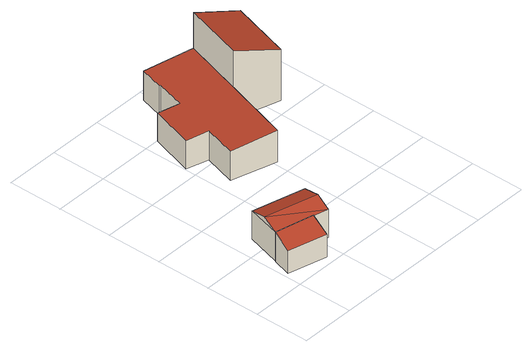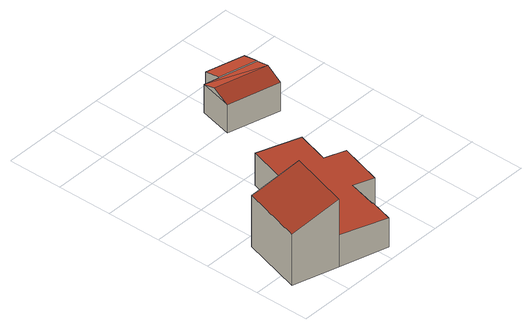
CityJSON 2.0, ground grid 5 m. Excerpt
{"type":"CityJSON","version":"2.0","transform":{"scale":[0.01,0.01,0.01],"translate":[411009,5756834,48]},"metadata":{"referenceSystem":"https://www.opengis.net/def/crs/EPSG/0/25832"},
"CityObjects":{
"building1":{"type":"Building","attributes":{"Gemeindeschluessel":"05515000","Geometrietyp2DReferenz":"3000","function":"51009_1610","roofType":"2100","measuredHeight":2.88},"geometry":[{"type":"Solid","lod":"2","boundaries":[[[[0,1,2,3]],[[4,5,1,0]],[[6,7,5,4]],[[3,2,7,6]],[[4,0,3,6]],[[1,5,7,2]]]],"semantics":{"surfaces":[{"type":"WallSurface"},{"type":"RoofSurface"},{"type":"GroundSurface"}],"values":[[0,0,0,0,1,2]]}}]},
"building2":{"type":"Building","attributes":{"Gemeindeschluessel":"05515000","Geometrietyp2DReferenz":"3000","function":"31001_1310","roofType":"5000","measuredHeight":3.26},"geometry":[{"type":"Solid","lod":"2","boundaries":[[[[8,9,10,11]],[[12,13,9,8]],[[14,15,13,12]],[[11,10,15,14]],[[12,8,16,17]],[[14,17,16]],[[16,11,14]],[[12,17,14]],[[11,16,8]],[[9,13,15,10]]]],"semantics":{"surfaces":[{"type":"WallSurface"},{"type":"RoofSurface"},{"type":"GroundSurface"}],"values":[[0,0,0,0,1,1,1,0,0,2]]}}]},
"building3":{"type":"Building","attributes":{"Gemeindeschluessel":"05515000","Geometrietyp2DReferenz":"3000","function":"31001_1310"},"address":[{"country":"Germany","locality":"Münster","thoroughfareNumber":"124","thoroughfareName":"Laerer Werseufer"}],"children":["building3-1","building3-2"]},
"building3-1":{"type":"BuildingPart","attributes":{"roofType":"2100","measuredHeight":6.54},"parents":["building3"],"geometry":[{"type":"Solid","lod":"2","boundaries":[[[[18,19,20,21,22]],[[23,24,25,26,27]],[[22,21,24,23]],[[27,18,22,23]],[[20,25,24,21]],[[26,19,18,27]],[[25,20,19,26]]]],"semantics":{"surfaces":[{"type":"WallSurface"},{"type":"RoofSurface"},{"type":"GroundSurface"},{"type":"ClosureSurface"}],"values":[[0,0,0,1,2,0,3]]}}]},
"building3-2":{"type":"BuildingPart","attributes":{"roofType":"2100","measuredHeight":3.08},"parents":["building3"],"geometry":[{"type":"Solid","lod":"2","boundaries":[[[[28,29,20,19]],[[30,31,29,28]],[[32,33,31,30]],[[34,35,33,32]],[[36,37,35,34]],[[38,39,37,36]],[[40,41,39,38]],[[42,43,41,40]],[[44,45,43,42]],[[26,25,45,44]],[[42,40,38,36,34,32,30,28,19,26,44]],[[20,29,31,33,35,37,39,41,43,45,25]],[[20,25,26,19]]]],"semantics":{"surfaces":[{"type":"WallSurface"},{"type":"RoofSurface"},{"type":"GroundSurface"},{"type":"ClosureSurface"}],"values":[[0,0,0,0,0,0,0,0,0,0,1,2,3]]}}]}
},
"vertices":[
[91,333,379],[91,333,95],[45,162,95],[45,162,312],[438,251,382],[438,251,95],[393,72,312],[393,72,95],
[176,646,373],[176,646,102],[91,333,102],[91,333,373],[654,524,373],[654,524,102],[576,218,373],[576,218,102],[130,476,428],[610,353,428],
[1201,1727,771],[1201,1727,424],[1201,1727,116],[1616,1606,116],[1616,1606,609],[1777,2159,609],[1777,2159,116],[1366,2276,116],[1366,2276,425],[1366,2276,769],
[1017,1117,423],[1017,1117,116],[606,1236,397],[606,1236,116],[692,1531,398],[692,1531,116],[493,1590,385],[493,1590,116],[612,1983,386],[612,1983,116],[805,1924,398],[805,1924,116],[874,2180,398],[874,2180,116],[866,2184,397],[866,2184,116],[928,2400,397],[928,2400,116]
]}
